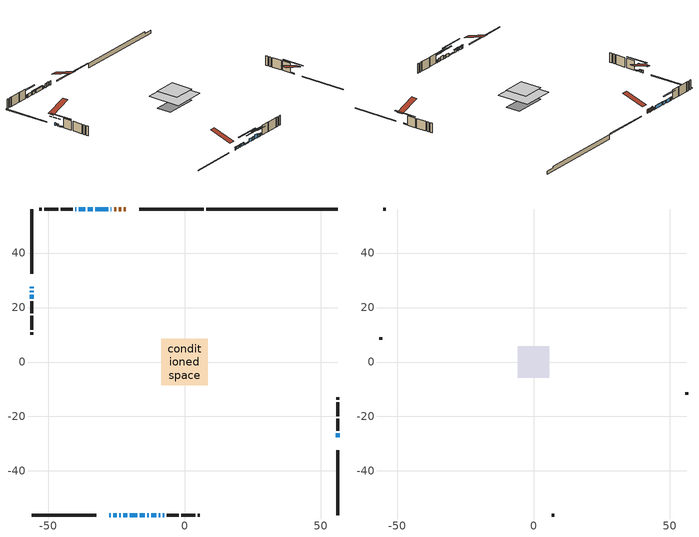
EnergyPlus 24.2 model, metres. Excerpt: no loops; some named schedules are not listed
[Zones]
conditioned space
 floor outside (Floor1 construction): -1.76,-1.76 -1.76,1.76 1.76,1.76 1.76,-1.76 z0.76
 floor adiabatic (AdiabaticFloorConstruction): -8.45,-8.45 -8.45,8.45 8.45,8.45 8.45,-8.45 z3.2
 floor foundation (Slab1 construction): -8.28,-3.76 -8.28,3.76 8.28,3.76 8.28,-3.76 z-1.65
 wall outside (RimJoist1 construction): 7.06,56.15 -16.69,56.15 / -56.15,-56.15 -32.4,-56.15 / -56.15,56.15 -56.15,32.4 / 56.15,-56.15 56.15,-32.4 z0.76:1.06
 wall outside (AdiabaticWallConstruction 1): -21.52,56.15 -22.33,56.15 / -23.26,56.15 -24.1,56.15 / -25.03,56.15 -25.87,56.15 z0.76:2.79
 wall outside (AdiabaticWallConstruction): -26.79,56.15 -27.1,56.15 z0.76:1.98; -56.15,27.57 -56.15,27.03 / -27.57,-56.15 -27.03,-56.15 / -8.03,-56.15 -7.49,-56.15 z0.76:2.06; -56.15,26.1 -56.15,25.57 z0.76:1.7; -28.03,56.15 -32.8,56.15 / -16.36,-56.15 -14.57,-56.15 z0.76:2.28; -33.73,56.15 -35.46,56.15 z0.76:2.23; -26.1,-56.15 -24.92,-56.15 z0.76:2; -23.99,-56.15 -23.46,-56.15 z0.76:2.11; -22.53,-56.15 -21.07,-56.15 z0.76:2.03; 56.15,-27.57 56.15,-26.14 / -20.14,-56.15 -17.29,-56.15 / -56.15,24.64 -56.15,23.22 z0.76:1.27; -36.39,56.15 -38.78,56.15 / -39.7,56.15 -40.11,56.15 z0.76:2.39; -13.64,-56.15 -13.1,-56.15 / -9.49,-56.15 -8.95,-56.15 z0.76:2.29; -12.17,-56.15 -10.41,-56.15 z0.76:2.77
 wall outside (Wall1 construction): -41.04,56.15 -45.41,56.15 / -6.56,-56.15 -2.19,-56.15 / -56.15,22.29 -56.15,17.92 / 56.15,-25.21 56.15,-20.84 z0.76:5.64
 wall outside (Wall2 construction): -46.34,56.15 -51.55,56.15 / -1.26,-56.15 3.94,-56.15 / -56.15,16.99 -56.15,11.78 / 56.15,-19.91 56.15,-14.71 z0.76:5.64
 wall outside (Wall3 construction): -52.48,56.15 -53.28,56.15 / 4.87,-56.15 5.68,-56.15 / -56.15,10.85 -56.15,10.04 / 56.15,-13.78 56.15,-12.97 z0.76:5.64
 wall foundation (FoundationWall1 construction): 7.99,56.15,-1.65 7.99,56.15,0.76 51.33,56.15,0.76 51.33,56.15,-0.2 56.15,56.15,-0.2 56.15,56.15,-1.65
 window (WindowConstruction 15): -26.8,56.15 -27.1,56.15 z0.76:1.98
 window (WindowConstruction 7): -56.15,27.57 -56.15,27.03 z0.76:2.06
 window (WindowConstruction 8): -56.15,26.1 -56.15,25.57 z0.76:1.7
 window (WindowConstruction 9): -28.03,56.15 -32.8,56.15 z0.76:2.28
 window (WindowConstruction 10): -33.73,56.15 -35.46,56.15 z0.76:2.23
 window (WindowConstruction 11): -27.57,-56.15 -27.03,-56.15 z0.76:2.06
 window (WindowConstruction 12): -26.1,-56.15 -24.92,-56.15 z0.76:2
 window (WindowConstruction 13): -23.99,-56.15 -23.46,-56.15 z0.76:2.11
 window (WindowConstruction 14): -22.53,-56.15 -21.07,-56.15 z0.76:2.03
 window (WindowConstruction 16): 56.15,-27.57 56.15,-26.14 z0.76:1.27
 window (WindowConstruction): -36.39,56.15 -38.78,56.15 z0.76:2.38
 window (WindowConstruction 17): -20.14,-56.15 -17.29,-56.15 z0.76:1.27
 window (WindowConstruction 18): -56.15,24.64 -56.15,23.22 z0.76:1.27
 window (WindowConstruction 1): -39.7,56.15 -40.11,56.15 z0.76:2.38
 window (WindowConstruction 2): -16.36,-56.15 -14.57,-56.15 z0.76:2.28
 window (WindowConstruction 3): -13.64,-56.15 -13.1,-56.15 z0.76:2.28
 window (WindowConstruction 4): -12.17,-56.15 -10.42,-56.15 z0.76:2.77
 window (WindowConstruction 5): -9.49,-56.15 -8.95,-56.15 z0.76:2.28
 window (WindowConstruction 6): -8.02,-56.15 -7.49,-56.15 z0.76:2.06
 door (Door): -21.52,56.15 -22.33,56.15 z0.76:2.79
 door (Door 1): -23.26,56.15 -24.1,56.15 z0.76:2.79
 door (Door 2): -25.03,56.15 -25.87,56.15 z0.76:2.79
 ceiling adiabatic (AdiabaticFloorConstruction): 8.45,-8.45 8.45,8.45 -8.45,8.45 -8.45,-8.45 z3.2
attic - vented
 floor to conditioned space (Floor2 construction Reversed): -5.8,-5.8 -5.8,5.8 5.8,5.8 5.8,-5.8 z5.64
 wall outside (Wall4 construction): -54.21,56.15 -55.22,56.15 / 6.61,-56.15 7.62,-56.15 / -56.15,9.12 -56.15,8.11 / 56.15,-12.04 56.15,-11.04 z0.76:5.64
 roof outside (Roof1 construction): -20.59,56.15,5.64 -20.59,44.85,9.4 -17.62,44.85,9.4 -17.62,56.15,5.64; -28.49,-56.15,5.64 -28.49,-44.85,9.4 -31.47,-44.85,9.4 -31.47,-56.15,5.64; -56.15,28.49,5.64 -44.85,28.49,9.4 -44.85,31.47,9.4 -56.15,31.47,5.64; 56.15,-28.49,5.64 44.85,-28.49,9.4 44.85,-31.47,9.4 56.15,-31.47,5.64
shading: -56.15,24.39 -56.15,30.2 -56.56,30.2 -56.56,24.39 z4.69; -56.15,25.37 -56.15,26.3 -56.56,26.3 -56.56,25.37 z1.9; -33,56.15 -27.83,56.15 -27.83,56.56 -33,56.56 z2.49; -35.66,56.15 -33.53,56.15 -33.53,56.56 -35.66,56.56 z2.43; -26.83,-56.15 -27.77,-56.15 -27.77,-56.56 -26.83,-56.56 z2.26; -24.72,-56.15 -26.3,-56.15 -26.3,-56.56 -24.72,-56.56 z2.2; -23.26,-56.15 -24.19,-56.15 -24.19,-56.56 -23.26,-56.56 z2.31; -20.87,-56.15 -22.73,-56.15 -22.73,-56.56 -20.87,-56.56 z2.23; 56.15,-21.06 56.15,-32.65 56.56,-32.65 56.56,-21.06 z6.35; -41.42,56.15 -33.75,56.15 -33.75,56.56 -41.42,56.56 z5.02; -12.21,-56.15 -25.22,-56.15 -25.22,-56.56 -12.21,-56.56 z6.35; -56.15,18.14 -56.15,29.72 -56.56,29.72 -56.56,18.14 z6.35; -42.75,56.15 -37.07,56.15 -37.07,56.56 -42.75,56.56 z5.02; -11.93,-56.15 -19,-56.15 -19,-56.56 -11.93,-56.56 z4.92; -10.46,-56.15 -16.28,-56.15 -16.28,-56.56 -10.46,-56.56 z4.92; -7.78,-56.15 -14.81,-56.15 -14.81,-56.56 -7.78,-56.56 z5.41; -6.31,-56.15 -12.13,-56.15 -12.13,-56.56 -6.31,-56.56 z4.92; -4.85,-56.15 -10.66,-56.15 -10.66,-56.56 -4.85,-56.56 z4.69
[Building]
Building 1: Terrain=Suburbs
[Site:Location]
Montreal Intl AP_QC: Latitude {deg}=45.47; Longitude {deg}=-73.74; Time Zone {hr}=-5; Elevation {m}=36; Keep Site Location Information=Yes
[Site:GroundTemperature:Shallow]
2.07863, -0.316383, -0.508184, 0.628371, 5.19101, 9.73239, 13.6695, 16.1636, 16.3755, 14.347, 10.5102, 6.10817
[Site:WaterMainsTemperature]
Calculation Method=Schedule; Temperature Schedule=mains temperature schedule
[Material] Roughness=Rough; Thermal Absorptance=0.9
Name | Thickness {m} | Conductivity {W/m-K} | Density {kg/m3} | Specific Heat {J/kg-K} | Solar Absorptance | Visible Absorptance
asphalt or fiberglass shingles | 0.00635 | 0.162714 | 1121.4 | 1465.45 | 0.4 | 0.4
ceiling loosefill ins | 0.169333 | 0.0480833 | 16.02 | 1046.75 | 0.7 | 0.7
ceiling stud and cavity | 0.1397 | 0.508562 | 65.682 | 1177.47 | 0.7 | 0.7
concrete 4.0 in. | 0.1016 | 1.803125 | 2242.8 | 837.4 | 0.7 | 0.7
concrete 8.0 in. | 0.2032 | 1.803125 | 2242.8 | 837.4 | 0.7 | 0.7
door material | 0.04445 | 0.053851 | 512.64 | 1214.23 | 0.7 | 0.7
door material 1 | 0.04445 | 0.188738 | 512.64 | 1214.23 | 0.7 | 0.7
exterior vertical ins | 0.0460229 | 0.029427 | 32.04 | 1214.23 | 0.7 | 0.7
floor covering | 0.0127 | 0.0433444 | 54.468 | 1339.84 | 0.6 | 0.6
floor rigid ins; rim joist rigid ins; wall rigid ins | 0.051816 | 0.029427 | 32.04 | 1214.23 | 0.7 | 0.7
floor rigid ins 1; wall rigid ins 1 | 0.512978 | 0.029427 | 32.04 | 1214.23 | 0.7 | 0.7
floor stud and cavity | 0.1397 | 0.0834959 | 92.3553 | 1139.71 | 0.7 | 0.7
floor stud and cavity 1 | 0.1397 | 1.75129 | 37.0049 | 1207.88 | 0.7 | 0.7
furniture material conditioned space 1 | 0.1524 | 0.115458 | 640.8 | 1214.23 | 0.6 | 0.6
gypsum board | 0.0127 | 0.160291 | 801 | 837.4 | 0.6 | 0.6
gypsum board 1 | 0.0127 | 0.160291 | 801 | 837.4 | 0.7 | 0.7
osb sheathing 0.5 in. | 0.0127 | 0.115458 | 512.64 | 1214.23 | 0.7 | 0.7
osb sheathing 0.75 in. | 0.01905 | 0.115458 | 512.64 | 1214.23 | 0.7 | 0.7
osb sheathing 2.0 in. | 0.0508 | 0.115458 | 512.64 | 1214.23 | 0.7 | 0.7
rim joist stud and cavity | 0.0508 | 0.0346098 | 125.044 | 1163.47 | 0.6 | 0.6
wall stud and cavity | 0.1397 | 0.148854 | 139.0536 | 1170.24 | 0.7 | 0.7
wall stud and cavity 1 | 0.1397 | 0.148021 | 139.0536 | 1170.24 | 0.7 | 0.7
wall stud and cavity 2 | 0.1397 | 0.273587 | 139.0536 | 1170.24 | 0.7 | 0.7
wall stud and cavity 3 | 0.0889 | 6.1454 | 50.32683 | 1063.81 | 0.6 | 0.6
wall stud and cavity 4 | 0.0889 | 0.380278 | 52.3479 | 1209.89 | 0.7 | 0.7
wall stud and cavity 5 | 0.0889 | 0.391764 | 83.0341 | 1211.67 | 0.7 | 0.7
wood siding | 0.0254 | 0.102417 | 544.68 | 1172.36 | 0.4 | 0.4
wood siding 1 | 0.00254 | 0.102417 | 544.68 | 1172.36 | 0.4 | 0.4
wood siding 2; wood siding 3; wood siding 4 | 0.0254 | 0.102417 | 544.68 | 1172.36 | 0.7 | 0.7
[WindowMaterial:SimpleGlazingSystem]
Name | U-Factor {W/m2-K} | Solar Heat Gain Coefficient
WindowMaterial | 3.03376 | 0.66
WindowMaterial 1 | 2.95483 | 0.44
WindowMaterial 10 | 3.05874 | 0.6
WindowMaterial 11 | 5.1278 | 0.63
WindowMaterial 12 | 3.05249 | 0.62
WindowMaterial 13 | 2.23543 | 0.43
WindowMaterial 14 | 5.15449 | 0.63
WindowMaterial 2 | 3.04227 | 0.64
WindowMaterial 3 | 3.09394 | 0.52
WindowMaterial 4 | 4.38966 | 0.68
WindowMaterial 5 | 3.09565 | 0.52
WindowMaterial 6 | 3.09678 | 0.51
WindowMaterial 7 | 3.09848 | 0.49
WindowMaterial 8 | 3.03546 | 0.65
WindowMaterial 9 | 3.04284 | 0.64
[Construction]
AdiabaticFloorConstruction: floor stud and cavity 1, floor rigid ins 1, osb sheathing 0.75 in., floor covering
AdiabaticWallConstruction: wood siding 3, wall rigid ins 1, wall stud and cavity 4, gypsum board
AdiabaticWallConstruction 1: wood siding 4, wall rigid ins 1, wall stud and cavity 4, gypsum board
Door: door material
Door 1; Door 2: door material 1
Floor1 construction: floor stud and cavity, floor rigid ins, osb sheathing 0.75 in., floor covering
Floor2 construction Reversed: gypsum board, ceiling stud and cavity, ceiling loosefill ins
FoundationWall1 construction: concrete 8.0 in., gypsum board 1
furniture construction conditioned space 1: furniture material conditioned space 1
PartitionWallConstruction: gypsum board, wall stud and cavity 5, gypsum board
RimJoist1 construction: wood siding 2, rim joist rigid ins, osb sheathing 2.0 in., rim joist stud and cavity
Roof1 construction: asphalt or fiberglass shingles
Slab1 construction: concrete 4.0 in.
Wall1 construction: wood siding, wall rigid ins, osb sheathing 0.5 in., wall stud and cavity, gypsum board
Wall2 construction: wood siding, wall rigid ins, osb sheathing 0.5 in., wall stud and cavity 1, gypsum board
Wall3 construction: wood siding, wall rigid ins, osb sheathing 0.5 in., wall stud and cavity 2, gypsum board
Wall4 construction: wood siding 1, wall stud and cavity 3
WindowConstruction: WindowMaterial
WindowConstruction 1: WindowMaterial 1
WindowConstruction 10: WindowMaterial 9
WindowConstruction 11; WindowConstruction 6; WindowConstruction 7: WindowMaterial 6
WindowConstruction 12: WindowMaterial 10
WindowConstruction 13: WindowMaterial 11
WindowConstruction 14: WindowMaterial 12
WindowConstruction 15: WindowMaterial 13
WindowConstruction 16; WindowConstruction 17; WindowConstruction 18: WindowMaterial 14
WindowConstruction 2: WindowMaterial 2
WindowConstruction 3: WindowMaterial 3
WindowConstruction 4: WindowMaterial 4
WindowConstruction 5: WindowMaterial 5
WindowConstruction 8: WindowMaterial 7
WindowConstruction 9: WindowMaterial 8
[Zone] Multiplier=1; Part of Total Floor Area=Yes
Name | Volume {m3}
attic - vented | 82.1473
conditioned space | 1013.8
[Space]
Name | Zone | Volume {m3}
attic - vented 1 | attic - vented | 82.1473
conditioned space 1 | conditioned space | 1013.8
[ZoneInfiltration:EffectiveLeakageArea]
infil attic - vented 1: Zone or Space=attic - vented 1; Schedule=Always On Discrete; Effective Air Leakage Area {cm2}=5377.2; Stack Coefficient=0.000600889; Wind Coefficient=1.65622e-05
[ZoneMixing]
whole house fan mix: Zone or Space=attic - vented; Schedule=Always On Continuous; Design Flow Rate Calculation Method=Flow/Zone; Design Flow Rate {m3/s}=0; Source Zone or Space=conditioned space
[SurfaceProperty:ExposedFoundationPerimeter]
Slab1: Exposed Perimeter Calculation Method=TotalExposedPerimeter; Total Exposed Perimeter {m}=48.159
[InternalMass] Zone or ZoneList=conditioned space; Space or SpaceList=conditioned space 1
Name | Construction | Surface Area {m2}
furniture mass conditioned space 1 | furniture construction conditioned space 1 | 168.976
partition wall mass | PartitionWallConstruction | 422.44
[Lights]
interior lighting: Zone or ZoneList or Space or SpaceList=conditioned space 1; Schedule=interior lighting schedule; Design Level Calculation Method=LightingLevel; Lighting Level {W}=343.2; Return Air Fraction=0; Fraction Radiant=0.6; Fraction Visible=0.2; Fraction Replaceable=1
[People]
occupants: Zone or ZoneList or Space or SpaceList=conditioned space 1; Number of People Schedule=occupants schedule; Number of People Calculation Method=People; Number of People=3; Fraction Radiant=0.314171; Sensible Heat Fraction=0.56303; Activity Level Schedule=occupants activity schedule; Carbon Dioxide Generation Rate {m3/s-W}=0; Enable ASHRAE 55 Comfort Warnings=No; Mean Radiant Temperature Calculation Type=EnclosureAveraged
[ElectricEquipment] Zone or ZoneList or Space or SpaceList=conditioned space 1; Design Level Calculation Method=EquipmentLevel
Name | Schedule | Design Level {W} | Fraction Latent | Fraction Radiant | Fraction Lost
clothes dryer | clothes dryer schedule | 140.772 | 0.015 | 0.081 | 0.85
clothes washer | clothes washer schedule | 32.1985 | 0.03 | 0.162 | 0.7
cooking range | cooking range schedule | 215.147 | 0.08 | 0.432 | 0.2
dishwasher | dishwasher schedule | 66.8632 | 0.3 | 0.18 | 0.4
fridge | fridge schedule | 72.9452 | 0 | 0.6 | 0
mech vent bath fan 0 | mech vent bath fan 0 schedule | 50.2 | 0 | 0 | 1
mech vent bath fan 1 | mech vent bath fan 1 schedule | 50.2 | 0 | 0 | 1
mech vent bath fan 2 | mech vent bath fan 2 schedule | 50.2 | 0 | 0 | 1
mech vent bath fan 3 | mech vent bath fan 3 schedule | 50.2 | 0 | 0 | 1
mech vent house fan | mech vent house fan schedule | 19.9167 | 0 | 0 | 0.5
mech vent house fan cfis | mech vent house fan cfis schedule | 0 | 0 | 0 | 0
mech vent range fan 0 | mech vent range fan 0 schedule | 57 | 0 | 0 | 1
misc plug loads | misc plug loads schedule | 494.7 | 0.045 | 0.513 | 0.1
whole house fan | Always On Discrete | 0 | 0 | 0 | 1
[OtherEquipment] Zone or ZoneList or Space or SpaceList=conditioned space 1; Design Level Calculation Method=EquipmentLevel
Name | Fuel Type | Schedule | Design Level {W} | Fraction Latent | Fraction Radiant | Fraction Lost
clothes dryer 1 | Electricity | clothes dryer schedule | 0 | 0.015 | 0.081 | 0.85
cooking range 1 | Electricity | cooking range schedule | 0 | 0.08 | 0.432 | 0.2
general water use latent | None | general water use schedule | 62.594 | 1 | 0 | 0
general water use sensible | None | general water use schedule | -61.6891 | 0 | 0.6 | 0
mech vent house fan latent load | None | Always On Discrete | 0 | 1 | 0 | 0
mech vent house fan sensible load | None | Always On Discrete | 0 | 0 | 0 | 0
water heater energy adjustment1 | Electricity | Always On Discrete | 0.01 | 0 | 0 | 1
[ZoneInfiltration:DesignFlowRate] Zone or ZoneList or Space or SpaceList=conditioned space 1; Schedule=Always On Discrete; Design Flow Rate Calculation Method=Flow/Zone; Design Flow Rate {m3/s}=0
infil flow; natural vent flow; whole house fan flow
[Foundation:Kiva]
Foundation Kiva 1: Initial Indoor Air Temperature {C}=18; Wall Height Above Grade {m}=0.759988; Wall Depth Below Slab {m}=0.2032; Custom Block Material Name 1=exterior vertical ins; Custom Block Depth 1 {m}=2.40999; Custom Block X Position 1 {m}=0.2159; Custom Block Z Position 1 {m}=0
[Foundation:Kiva:Settings]
Soil Conductivity {W/m-K}=0.849921; Soil Density {kg/m3}=1842.3; Soil Specific Heat {J/kg-K}=418.7; Ground Solar Absorptivity=0.9; Ground Thermal Absorptivity=0.9; Ground Surface Roughness {m}=0.03; Far-Field Width {m}=40; Deep-Ground Boundary Condition=ZeroFlux; Deep-Ground Depth {m}=40; Minimum Cell Dimension {m}=0.2; Maximum Cell Growth Coefficient=3; Simulation Timestep=Timestep
[Exterior:Lights]
exterior lighting: Schedule=exterior lighting schedule; Design Level {W}=75.6
[Schedule:Constant]
Name | Hourly Value
Always On Continuous; mech vent house fan schedule; mech vent house fan cfis schedule; Always On Discrete | 1
occupants activity schedule | 117.228
fridge schedule | 0
[Schedule:Week:Daily]
interior lighting schedule Week Rule - Jan1-Jan27: interior lighting schedule day, interior lighting schedule day, interior lighting schedule day, interior lighting schedule day, interior lighting schedule day, interior lighting schedule day, interior lighting schedule day, interior lighting schedule default day, interior lighting schedule default day, interior lighting schedule default day, interior lighting schedule default day, interior lighting schedule default day
interior lighting schedule Week Rule - Jan28-Feb3: interior lighting schedule day, interior lighting schedule day, interior lighting schedule day, interior lighting schedule day, interior lighting schedule day 1, interior lighting schedule day 1, interior lighting schedule day 1, interior lighting schedule default day, interior lighting schedule default day, interior lighting schedule default day, interior lighting schedule default day, interior lighting schedule default day
interior lighting schedule Week Rule - Feb4-Feb24: interior lighting schedule day 1, interior lighting schedule day 1, interior lighting schedule day 1, interior lighting schedule day 1, interior lighting schedule day 1, interior lighting schedule day 1, interior lighting schedule day 1, interior lighting schedule default day, interior lighting schedule default day, interior lighting schedule default day, interior lighting schedule default day, interior lighting schedule default day
interior lighting schedule Week Rule - Feb25-Mar3: interior lighting schedule day 1, interior lighting schedule day 1, interior lighting schedule day 1, interior lighting schedule day 1, interior lighting schedule day 2, interior lighting schedule day 2, interior lighting schedule day 2, interior lighting schedule default day, interior lighting schedule default day, interior lighting schedule default day, interior lighting schedule default day, interior lighting schedule default day
interior lighting schedule Week Rule - Mar4-Mar31: interior lighting schedule day 2, interior lighting schedule day 2, interior lighting schedule day 2, interior lighting schedule day 2, interior lighting schedule day 2, interior lighting schedule day 2, interior lighting schedule day 2, interior lighting schedule default day, interior lighting schedule default day, interior lighting schedule default day, interior lighting schedule default day, interior lighting schedule default day
interior lighting schedule Week Rule - Apr1-Apr28: interior lighting schedule day 3, interior lighting schedule day 3, interior lighting schedule day 3, interior lighting schedule day 3, interior lighting schedule day 3, interior lighting schedule day 3, interior lighting schedule day 3, interior lighting schedule default day, interior lighting schedule default day, interior lighting schedule default day, interior lighting schedule default day, interior lighting schedule default day
interior lighting schedule Week Rule - Apr29-May5: interior lighting schedule day 3, interior lighting schedule day 3, interior lighting schedule day 4, interior lighting schedule day 4, interior lighting schedule day 4, interior lighting schedule day 4, interior lighting schedule day 4, interior lighting schedule default day, interior lighting schedule default day, interior lighting schedule default day, interior lighting schedule default day, interior lighting schedule default day
interior lighting schedule Week Rule - May6-May26: interior lighting schedule day 4, interior lighting schedule day 4, interior lighting schedule day 4, interior lighting schedule day 4, interior lighting schedule day 4, interior lighting schedule day 4, interior lighting schedule day 4, interior lighting schedule default day, interior lighting schedule default day, interior lighting schedule default day, interior lighting schedule default day, interior lighting schedule default day
interior lighting schedule Week Rule - May27-Jun2: interior lighting schedule day 4, interior lighting schedule day 4, interior lighting schedule day 4, interior lighting schedule day 4, interior lighting schedule day 4, interior lighting schedule day 5, interior lighting schedule day 5, interior lighting schedule default day, interior lighting schedule default day, interior lighting schedule default day, interior lighting schedule default day, interior lighting schedule default day
interior lighting schedule Week Rule - Jun3-Jun30: interior lighting schedule day 5, interior lighting schedule day 5, interior lighting schedule day 5, interior lighting schedule day 5, interior lighting schedule day 5, interior lighting schedule day 5, interior lighting schedule day 5, interior lighting schedule default day, interior lighting schedule default day, interior lighting schedule default day, interior lighting schedule default day, interior lighting schedule default day
interior lighting schedule Week Rule - Jul1-Jul28: interior lighting schedule day 6, interior lighting schedule day 6, interior lighting schedule day 6, interior lighting schedule day 6, interior lighting schedule day 6, interior lighting schedule day 6, interior lighting schedule day 6, interior lighting schedule default day, interior lighting schedule default day, interior lighting schedule default day, interior lighting schedule default day, interior lighting schedule default day
interior lighting schedule Week Rule - Jul29-Aug4: interior lighting schedule day 6, interior lighting schedule day 6, interior lighting schedule day 6, interior lighting schedule day 7, interior lighting schedule day 7, interior lighting schedule day 7, interior lighting schedule day 7, interior lighting schedule default day, interior lighting schedule default day, interior lighting schedule default day, interior lighting schedule default day, interior lighting schedule default day
interior lighting schedule Week Rule - Aug5-Aug25: interior lighting schedule day 7, interior lighting schedule day 7, interior lighting schedule day 7, interior lighting schedule day 7, interior lighting schedule day 7, interior lighting schedule day 7, interior lighting schedule day 7, interior lighting schedule default day, interior lighting schedule default day, interior lighting schedule default day, interior lighting schedule default day, interior lighting schedule default day
interior lighting schedule Week Rule - Aug26-Sep1: interior lighting schedule day 7, interior lighting schedule day 7, interior lighting schedule day 7, interior lighting schedule day 7, interior lighting schedule day 7, interior lighting schedule day 7, interior lighting schedule day 8, interior lighting schedule default day, interior lighting schedule default day, interior lighting schedule default day, interior lighting schedule default day, interior lighting schedule default day
interior lighting schedule Week Rule - Sep2-Sep29: interior lighting schedule day 8, interior lighting schedule day 8, interior lighting schedule day 8, interior lighting schedule day 8, interior lighting schedule day 8, interior lighting schedule day 8, interior lighting schedule day 8, interior lighting schedule default day, interior lighting schedule default day, interior lighting schedule default day, interior lighting schedule default day, interior lighting schedule default day
interior lighting schedule Week Rule - Sep30-Oct6: interior lighting schedule day 8, interior lighting schedule day 9, interior lighting schedule day 9, interior lighting schedule day 9, interior lighting schedule day 9, interior lighting schedule day 9, interior lighting schedule day 9, interior lighting schedule default day, interior lighting schedule default day, interior lighting schedule default day, interior lighting schedule default day, interior lighting schedule default day
interior lighting schedule Week Rule - Oct7-Oct27: interior lighting schedule day 9, interior lighting schedule day 9, interior lighting schedule day 9, interior lighting schedule day 9, interior lighting schedule day 9, interior lighting schedule day 9, interior lighting schedule day 9, interior lighting schedule default day, interior lighting schedule default day, interior lighting schedule default day, interior lighting schedule default day, interior lighting schedule default day
interior lighting schedule Week Rule - Oct28-Nov3: interior lighting schedule day 9, interior lighting schedule day 9, interior lighting schedule day 9, interior lighting schedule day 9, interior lighting schedule day 10, interior lighting schedule day 10, interior lighting schedule day 10, interior lighting schedule default day, interior lighting schedule default day, interior lighting schedule default day, interior lighting schedule default day, interior lighting schedule default day
interior lighting schedule Week Rule - Nov4-Nov24: interior lighting schedule day 10, interior lighting schedule day 10, interior lighting schedule day 10, interior lighting schedule day 10, interior lighting schedule day 10, interior lighting schedule day 10, interior lighting schedule day 10, interior lighting schedule default day, interior lighting schedule default day, interior lighting schedule default day, interior lighting schedule default day, interior lighting schedule default day
interior lighting schedule Week Rule - Nov25-Dec1: interior lighting schedule day 10, interior lighting schedule day 10, interior lighting schedule day 10, interior lighting schedule day 10, interior lighting schedule day 10, interior lighting schedule day 10, interior lighting schedule day 11, interior lighting schedule default day, interior lighting schedule default day, interior lighting schedule default day, interior lighting schedule default day, interior lighting schedule default day
interior lighting schedule Week Rule - Dec2-Dec31: interior lighting schedule day 11, interior lighting schedule day 11, interior lighting schedule day 11, interior lighting schedule day 11, interior lighting schedule day 11, interior lighting schedule day 11, interior lighting schedule day 11, interior lighting schedule default day, interior lighting schedule default day, interior lighting schedule default day, interior lighting schedule default day, interior lighting schedule default day
occupants schedule Week Rule - Jan1-Dec31: occupants schedule day, occupants schedule day, occupants schedule day, occupants schedule day, occupants schedule day, occupants schedule day, occupants schedule day, occupants schedule default day, occupants schedule default day, occupants schedule default day, occupants schedule default day, occupants schedule default day
clothes dryer schedule Week Rule - Jan1-Dec31: clothes dryer schedule day, clothes dryer schedule day, clothes dryer schedule day, clothes dryer schedule day, clothes dryer schedule day, clothes dryer schedule day, clothes dryer schedule day, clothes dryer schedule default day, clothes dryer schedule default day, clothes dryer schedule default day, clothes dryer schedule default day, clothes dryer schedule default day
clothes washer schedule Week Rule - Jan1-Dec31: clothes washer schedule day, clothes washer schedule day, clothes washer schedule day, clothes washer schedule day, clothes washer schedule day, clothes washer schedule day, clothes washer schedule day, clothes washer schedule default day, clothes washer schedule default day, clothes washer schedule default day, clothes washer schedule default day, clothes washer schedule default day
cooking range schedule Week Rule - Jan1-Dec31: cooking range schedule day, cooking range schedule day, cooking range schedule day, cooking range schedule day, cooking range schedule day, cooking range schedule day, cooking range schedule day, cooking range schedule default day, cooking range schedule default day, cooking range schedule default day, cooking range schedule default day, cooking range schedule default day
dishwasher schedule Week Rule - Jan1-Dec31: dishwasher schedule day, dishwasher schedule day, dishwasher schedule day, dishwasher schedule day, dishwasher schedule day, dishwasher schedule day, dishwasher schedule day, dishwasher schedule default day, dishwasher schedule default day, dishwasher schedule default day, dishwasher schedule default day, dishwasher schedule default day
mech vent bath fan 0 schedule Week Rule - Jan1-Dec31: mech vent bath fan 0 schedule day, mech vent bath fan 0 schedule day, mech vent bath fan 0 schedule day, mech vent bath fan 0 schedule day, mech vent bath fan 0 schedule day, mech vent bath fan 0 schedule day, mech vent bath fan 0 schedule day, mech vent bath fan 0 schedule default day, mech vent bath fan 0 schedule default day, mech vent bath fan 0 schedule default day, mech vent bath fan 0 schedule default day, mech vent bath fan 0 schedule default day
mech vent bath fan 1 schedule Week Rule - Jan1-Dec31: mech vent bath fan 1 schedule day, mech vent bath fan 1 schedule day, mech vent bath fan 1 schedule day, mech vent bath fan 1 schedule day, mech vent bath fan 1 schedule day, mech vent bath fan 1 schedule day, mech vent bath fan 1 schedule day, mech vent bath fan 1 schedule default day, mech vent bath fan 1 schedule default day, mech vent bath fan 1 schedule default day, mech vent bath fan 1 schedule default day, mech vent bath fan 1 schedule default day
mech vent bath fan 2 schedule Week Rule - Jan1-Dec31: mech vent bath fan 2 schedule day, mech vent bath fan 2 schedule day, mech vent bath fan 2 schedule day, mech vent bath fan 2 schedule day, mech vent bath fan 2 schedule day, mech vent bath fan 2 schedule day, mech vent bath fan 2 schedule day, mech vent bath fan 2 schedule default day, mech vent bath fan 2 schedule default day, mech vent bath fan 2 schedule default day, mech vent bath fan 2 schedule default day, mech vent bath fan 2 schedule default day
mech vent bath fan 3 schedule Week Rule - Jan1-Dec31: mech vent bath fan 3 schedule day, mech vent bath fan 3 schedule day, mech vent bath fan 3 schedule day, mech vent bath fan 3 schedule day, mech vent bath fan 3 schedule day, mech vent bath fan 3 schedule day, mech vent bath fan 3 schedule day, mech vent bath fan 3 schedule default day, mech vent bath fan 3 schedule default day, mech vent bath fan 3 schedule default day, mech vent bath fan 3 schedule default day, mech vent bath fan 3 schedule default day
mech vent range fan 0 schedule Week Rule - Jan1-Dec31: mech vent range fan 0 schedule day, mech vent range fan 0 schedule day, mech vent range fan 0 schedule day, mech vent range fan 0 schedule day, mech vent range fan 0 schedule day, mech vent range fan 0 schedule day, mech vent range fan 0 schedule day, mech vent range fan 0 schedule default day, mech vent range fan 0 schedule default day, mech vent range fan 0 schedule default day, mech vent range fan 0 schedule default day, mech vent range fan 0 schedule default day
misc plug loads schedule Week Rule - Jan1-Dec31: misc plug loads schedule day, misc plug loads schedule day, misc plug loads schedule day, misc plug loads schedule day, misc plug loads schedule day, misc plug loads schedule day, misc plug loads schedule day, misc plug loads schedule default day, misc plug loads schedule default day, misc plug loads schedule default day, misc plug loads schedule default day, misc plug loads schedule default day
general water use schedule Week Rule - Jan1-Dec31: general water use schedule day, general water use schedule day, general water use schedule day, general water use schedule day, general water use schedule day, general water use schedule day, general water use schedule day, general water use schedule default day, general water use schedule default day, general water use schedule default day, general water use schedule default day, general water use schedule default day
exterior lighting schedule Week Rule - Jan1-Jan27: exterior lighting schedule day, exterior lighting schedule day, exterior lighting schedule day, exterior lighting schedule day, exterior lighting schedule day, exterior lighting schedule day, exterior lighting schedule day, exterior lighting schedule default day, exterior lighting schedule default day, exterior lighting schedule default day, exterior lighting schedule default day, exterior lighting schedule default day
exterior lighting schedule Week Rule - Jan28-Feb3: exterior lighting schedule day, exterior lighting schedule day, exterior lighting schedule day, exterior lighting schedule day, exterior lighting schedule day 1, exterior lighting schedule day 1, exterior lighting schedule day 1, exterior lighting schedule default day, exterior lighting schedule default day, exterior lighting schedule default day, exterior lighting schedule default day, exterior lighting schedule default day
exterior lighting schedule Week Rule - Feb4-Feb24: exterior lighting schedule day 1, exterior lighting schedule day 1, exterior lighting schedule day 1, exterior lighting schedule day 1, exterior lighting schedule day 1, exterior lighting schedule day 1, exterior lighting schedule day 1, exterior lighting schedule default day, exterior lighting schedule default day, exterior lighting schedule default day, exterior lighting schedule default day, exterior lighting schedule default day
exterior lighting schedule Week Rule - Feb25-Mar3: exterior lighting schedule day 1, exterior lighting schedule day 1, exterior lighting schedule day 1, exterior lighting schedule day 1, exterior lighting schedule day 2, exterior lighting schedule day 2, exterior lighting schedule day 2, exterior lighting schedule default day, exterior lighting schedule default day, exterior lighting schedule default day, exterior lighting schedule default day, exterior lighting schedule default day
exterior lighting schedule Week Rule - Mar4-Mar31: exterior lighting schedule day 2, exterior lighting schedule day 2, exterior lighting schedule day 2, exterior lighting schedule day 2, exterior lighting schedule day 2, exterior lighting schedule day 2, exterior lighting schedule day 2, exterior lighting schedule default day, exterior lighting schedule default day, exterior lighting schedule default day, exterior lighting schedule default day, exterior lighting schedule default day
[Schedule:Year]
interior lighting schedule: interior lighting schedule Week Rule - Jan1-Jan27, 1, 1, 1, 27, interior lighting schedule Week Rule - Jan28-Feb3, 1, 28, 2, 3, interior lighting schedule Week Rule - Feb4-Feb24, 2, 4, 2, 24, interior lighting schedule Week Rule - Feb25-Mar3, 2, 25, 3, 3, interior lighting schedule Week Rule - Mar4-Mar31, 3, 4, 3, 31, interior lighting schedule Week Rule - Apr1-Apr28, 4, 1, 4, 28, interior lighting schedule Week Rule - Apr29-May5, 4, 29, 5, 5, interior lighting schedule Week Rule - May6-May26, 5, 6, 5, 26, interior lighting schedule Week Rule - May27-Jun2, 5, 27, 6, 2, interior lighting schedule Week Rule - Jun3-Jun30, 6, 3, 6, 30, interior lighting schedule Week Rule - Jul1-Jul28, 7, 1, 7, 28, interior lighting schedule Week Rule - Jul29-Aug4, 7, 29, 8, 4, interior lighting schedule Week Rule - Aug5-Aug25, 8, 5, 8, 25, interior lighting schedule Week Rule - Aug26-Sep1, 8, 26, 9, 1, interior lighting schedule Week Rule - Sep2-Sep29, 9, 2, 9, 29, interior lighting schedule Week Rule - Sep30-Oct6, 9, 30, 10, 6, interior lighting schedule Week Rule - Oct7-Oct27, 10, 7, 10, 27, interior lighting schedule Week Rule - Oct28-Nov3, 10, 28, 11, 3, interior lighting schedule Week Rule - Nov4-Nov24, 11, 4, 11, 24, interior lighting schedule Week Rule - Nov25-Dec1, 11, 25, 12, 1, interior lighting schedule Week Rule - Dec2-Dec31, 12, 2, 12, 31
occupants schedule: occupants schedule Week Rule - Jan1-Dec31, 1, 1, 12, 31
clothes dryer schedule: clothes dryer schedule Week Rule - Jan1-Dec31, 1, 1, 12, 31
clothes washer schedule: clothes washer schedule Week Rule - Jan1-Dec31, 1, 1, 12, 31
cooking range schedule: cooking range schedule Week Rule - Jan1-Dec31, 1, 1, 12, 31
dishwasher schedule: dishwasher schedule Week Rule - Jan1-Dec31, 1, 1, 12, 31
mech vent bath fan 0 schedule: mech vent bath fan 0 schedule Week Rule - Jan1-Dec31, 1, 1, 12, 31
mech vent bath fan 1 schedule: mech vent bath fan 1 schedule Week Rule - Jan1-Dec31, 1, 1, 12, 31
mech vent bath fan 2 schedule: mech vent bath fan 2 schedule Week Rule - Jan1-Dec31, 1, 1, 12, 31
mech vent bath fan 3 schedule: mech vent bath fan 3 schedule Week Rule - Jan1-Dec31, 1, 1, 12, 31
mech vent range fan 0 schedule: mech vent range fan 0 schedule Week Rule - Jan1-Dec31, 1, 1, 12, 31
misc plug loads schedule: misc plug loads schedule Week Rule - Jan1-Dec31, 1, 1, 12, 31
general water use schedule: general water use schedule Week Rule - Jan1-Dec31, 1, 1, 12, 31
exterior lighting schedule: exterior lighting schedule Week Rule - Jan1-Jan27, 1, 1, 1, 27, exterior lighting schedule Week Rule - Jan28-Feb3, 1, 28, 2, 3, exterior lighting schedule Week Rule - Feb4-Feb24, 2, 4, 2, 24, exterior lighting schedule Week Rule - Feb25-Mar3, 2, 25, 3, 3, exterior lighting schedule Week Rule - Mar4-Mar31, 3, 4, 3, 31, exterior lighting schedule Week Rule - Apr1-Apr28, 4, 1, 4, 28, exterior lighting schedule Week Rule - Apr29-May5, 4, 29, 5, 5, exterior lighting schedule Week Rule - May6-May26, 5, 6, 5, 26, exterior lighting schedule Week Rule - May27-Jun2, 5, 27, 6, 2, exterior lighting schedule Week Rule - Jun3-Jun30, 6, 3, 6, 30, exterior lighting schedule Week Rule - Jul1-Jul28, 7, 1, 7, 28, exterior lighting schedule Week Rule - Jul29-Aug4, 7, 29, 8, 4, exterior lighting schedule Week Rule - Aug5-Aug25, 8, 5, 8, 25, exterior lighting schedule Week Rule - Aug26-Sep1, 8, 26, 9, 1, exterior lighting schedule Week Rule - Sep2-Sep29, 9, 2, 9, 29, exterior lighting schedule Week Rule - Sep30-Oct6, 9, 30, 10, 6, exterior lighting schedule Week Rule - Oct7-Oct27, 10, 7, 10, 27, exterior lighting schedule Week Rule - Oct28-Nov3, 10, 28, 11, 3, exterior lighting schedule Week Rule - Nov4-Nov24, 11, 4, 11, 24, exterior lighting schedule Week Rule - Nov25-Dec1, 11, 25, 12, 1, exterior lighting schedule Week Rule - Dec2-Dec31, 12, 2, 12, 31
[Schedule:Compact]
mains temperature schedule: Through: 01/01, For: AllDays, Until: 24:00, 6.56833, Through: 01/02, For: AllDays, Until: 24:00, 6.48722, Through: 01/03, For: AllDays, Until: 24:00, 6.40722, Through: 01/04, For: AllDays, Until: 24:00, 6.32889, Through: 01/05, For: AllDays, Until: 24:00, 6.25167, Through: 01/06, For: AllDays, Until: 24:00, 6.17611, Through: 01/07, For: AllDays, Until: 24:00, 6.10222, Through: 01/08, For: AllDays, Until: 24:00, 6.02944, Through: 01/09, For: AllDays, Until: 24:00, 5.95833, Through: 01/10, For: AllDays, Until: 24:00, 5.88889, Through: 01/11, For: AllDays, Until: 24:00, 5.82056, Through: 01/12, For: AllDays, Until: 24:00, 5.75444, Through: 01/13, For: AllDays, Until: 24:00, 5.68944, Through: 01/14, For: AllDays, Until: 24:00, 5.62611, Through: 01/15, For: AllDays, Until: 24:00, 5.56444, Through: 01/16, For: AllDays, Until: 24:00, 5.50444, Through: 01/17, For: AllDays, Until: 24:00, 5.44611, Through: 01/18, For: AllDays, Until: 24:00, 5.38944, Through: 01/19, For: AllDays, Until: 24:00, 5.33389, Through: 01/20, For: AllDays, Until: 24:00, 5.28111, Through: 01/21, For: AllDays, Until: 24:00, 5.22944, Through: 01/22, For: AllDays, Until: 24:00, 5.17944, Through: 01/23, For: AllDays, Until: 24:00, 5.13111, Through: 01/24, For: AllDays, Until: 24:00, 5.085, Through: 01/25, For: AllDays, Until: 24:00, 5.04056, Through: 01/26, For: AllDays, Until: 24:00, 4.99778, Through: 01/27, For: AllDays, Until: 24:00, 4.95667, Through: 01/28, For: AllDays, Until: 24:00, 4.91778, Through: 01/29, For: AllDays, Until: 24:00, 4.88056, Through: 01/30, For: AllDays, Until: 24:00, 4.845, Through: 01/31, For: AllDays, Until: 24:00, 4.81167, Through: 02/01, For: AllDays, Until: 24:00, 4.77944, Through: 02/02, For: AllDays, Until: 24:00, 4.75, Through: 02/03, For: AllDays, Until: 24:00, 4.72167, Through: 02/04, For: AllDays, Until: 24:00, 4.69611, Through: 02/05, For: AllDays, Until: 24:00, 4.67167, Through: 02/06, For: AllDays, Until: 24:00, 4.64944, Through: 02/07, For: AllDays, Until: 24:00, 4.62889, Through: 02/08, For: AllDays, Until: 24:00, 4.61056, Through: 02/09, For: AllDays, Until: 24:00, 4.59389, Through: 02/10, For: AllDays, Until: 24:00, 4.57944, Through: 02/11, For: AllDays, Until: 24:00, 4.56667, Through: 02/12, For: AllDays, Until: 24:00, 4.55611, Through: 02/13, For: AllDays, Until: 24:00, 4.54722, Through: 02/14, For: AllDays, Until: 24:00, 4.54056, Through: 02/15, For: AllDays, Until: 24:00, 4.53556, Through: 02/16, For: AllDays, Until: 24:00, 4.53278, Through: 02/17, For: AllDays, Until: 24:00, 4.53167, Through: 02/18, For: AllDays, Until: 24:00, 4.53278, Through: 02/19, For: AllDays, Until: 24:00, 4.53556, Through: 02/20, For: AllDays, Until: 24:00, 4.54056, Through: 02/21, For: AllDays, Until: 24:00, 4.54722, Through: 02/22, For: AllDays, Until: 24:00, 4.55611, Through: 02/23, For: AllDays, Until: 24:00, 4.56667, Through: 02/24, For: AllDays, Until: 24:00, 4.57944, Through: 02/25, For: AllDays, Until: 24:00, 4.59389, Through: 02/26, For: AllDays, Until: 24:00, 4.61056, Through: 02/27, For: AllDays, Until: 24:00, 4.62889, Through: 02/28, For: AllDays, Until: 24:00, 4.64889, Through: 03/01, For: AllDays, Until: 24:00, 4.67111, Through: 03/02, For: AllDays, Until: 24:00, 4.69556, Through: 03/03, For: AllDays, Until: 24:00, 4.72167, Through: 03/04, For: AllDays, Until: 24:00, 4.74944, Through: 03/05, For: AllDays, Until: 24:00, 4.77944, Through: 03/06, For: AllDays, Until: 24:00, 4.81111, Through: 03/07, For: AllDays, Until: 24:00, 4.84444, Through: 03/08, For: AllDays, Until: 24:00, 4.88, Through: 03/09, For: AllDays, Until: 24:00, 4.91722, Through: 03/10, For: AllDays, Until: 24:00, 4.95611, Through: 03/11, For: AllDays, Until: 24:00, 4.99722, Through: 03/12, For: AllDays, Until: 24:00, 5.04, Through: 03/13, For: AllDays, Until: 24:00, 5.08444, Through: 03/14, For: AllDays, Until: 24:00, 5.13056, Through: 03/15, For: AllDays, Until: 24:00, 5.17889, Through: 03/16, For: AllDays, Until: 24:00, 5.22833, Through: 03/17, For: AllDays, Until: 24:00, 5.28, Through: 03/18, For: AllDays, Until: 24:00, 5.33333, Through: 03/19, For: AllDays, Until: 24:00, 5.38833, Through: 03/20, For: AllDays, Until: 24:00, 5.445, Through: 03/21, For: AllDays, Until: 24:00, 5.50333, Through: 03/22, For: AllDays, Until: 24:00, 5.56333, Through: 03/23, For: AllDays, Until: 24:00, 5.625, Through: 03/24, For: AllDays, Until: 24:00, 5.68833, Through: 03/25, For: AllDays, Until: 24:00, 5.75333, Through: 03/26, For: AllDays, Until: 24:00, 5.81944, Through: 03/27, For: AllDays, Until: 24:00, 5.88778, Through: 03/28, For: AllDays, Until: 24:00, 5.95722, Through: 03/29, For: AllDays, Until: 24:00, 6.02833, Through: 03/30, For: AllDays, Until: 24:00, 6.10111, Through: 03/31, For: AllDays, Until: 24:00, 6.175, Through: 04/01, For: AllDays, Until: 24:00, 6.25056, Through: 04/02, For: AllDays, Until: 24:00, 6.32778, Through: 04/03, For: AllDays, Until: 24:00, 6.40611, Through: 04/04, For: AllDays, Until: 24:00, 6.48556, Through: 04/05, For: AllDays, Until: 24:00, 6.56722, Through: 04/06, For: AllDays, Until: 24:00, 6.64944, Through: 04/07, For: AllDays, Until: 24:00, 6.73333, Through: 04/08, For: AllDays, Until: 24:00, 6.81833, Through: 04/09, For: AllDays, Until: 24:00, 6.905, Through: 04/10, For: AllDays, Until: 24:00, 6.99278, Through: 04/11, For: AllDays, Until: 24:00, 7.08111, Through: 04/12, For: AllDays, Until: 24:00, 7.17167, Through: 04/13, For: AllDays, Until: 24:00, 7.26278, Through: 04/14, For: AllDays, Until: 24:00, 7.355, Through: 04/15, For: AllDays, Until: 24:00, 7.44833, Through: 04/16, For: AllDays, Until: 24:00, 7.54278, Through: 04/17, For: AllDays, Until: 24:00, 7.63889, Through: 04/18, For: AllDays, Until: 24:00, 7.735, Through: 04/19, For: AllDays, Until: 24:00, 7.83278, Through: 04/20, For: AllDays, Until: 24:00, 7.93167, Through: 04/21, For: AllDays, Until: 24:00, 8.03111, Through: 04/22, For: AllDays, Until: 24:00, 8.13167, Through: 04/23, For: AllDays, Until: 24:00, 8.23278, Through: 04/24, For: AllDays, Until: 24:00, 8.335, Through: 04/25, For: AllDays, Until: 24:00, 8.43778, Through: 04/26, For: AllDays, Until: 24:00, 8.54167, Through: 04/27, For: AllDays, Until: 24:00, 8.64611, Through: 04/28, For: AllDays, Until: 24:00, 8.75167, Through: 04/29, For: AllDays, Until: 24:00, 8.85778, Through: 04/30, For: AllDays, Until: 24:00, 8.96444, Through: 05/01, For: AllDays, Until: 24:00, 9.07167, Through: 05/02, For: AllDays, Until: 24:00, 9.17944, Through: 05/03, For: AllDays, Until: 24:00, 9.28778, Through: 05/04, For: AllDays, Until: 24:00, 9.39667, Through: 05/05, For: AllDays, Until: 24:00, 9.50667, Through: 05/06, For: AllDays, Until: 24:00, 9.61667, Through: 05/07, For: AllDays, Until: 24:00, 9.72667, Through: 05/08, For: AllDays, Until: 24:00, 9.83778, Through: 05/09, For: AllDays, Until: 24:00, 9.94889, Through: 05/10, For: AllDays, Until: 24:00, 10.0606, Through: 05/11, For: AllDays, Until: 24:00, 10.1722, Through: 05/12, For: AllDays, Until: 24:00, 10.2844, Through: 05/13, For: AllDays, Until: 24:00, 10.3967, Through: 05/14, For: AllDays, Until: 24:00, 10.5094, Through: 05/15, For: AllDays, Until: 24:00, 10.6222, Through: 05/16, For: AllDays, Until: 24:00, 10.735, Through: 05/17, For: AllDays, Until: 24:00, 10.8478, Through: 05/18, For: AllDays, Until: 24:00, 10.9611, Through: 05/19, For: AllDays, Until: 24:00, 11.0744, Through: 05/20, For: AllDays, Until: 24:00, 11.1872, Through: 05/21, For: AllDays, Until: 24:00, 11.3006, Through: 05/22, For: AllDays, Until: 24:00, 11.4133, Through: 05/23, For: AllDays, Until: 24:00, 11.5267, Through: 05/24, For: AllDays, Until: 24:00, 11.6394, Through: 05/25, For: AllDays, Until: 24:00, 11.7522, Through: 05/26, For: AllDays, Until: 24:00, 11.8644, Through: 05/27, For: AllDays, Until: 24:00, 11.9767, Through: 05/28, For: AllDays, Until: 24:00, 12.0889, Through: 05/29, For: AllDays, Until: 24:00, 12.2006, Through: 05/30, For: AllDays, Until: 24:00, 12.3122, Through: 05/31, For: AllDays, Until: 24:00, 12.4228, Through: 06/01, For: AllDays, Until: 24:00, 12.5339, Through: 06/02, For: AllDays, Until: 24:00, 12.6439, Through: 06/03, For: AllDays, Until: 24:00, 12.7539, Through: 06/04, For: AllDays, Until: 24:00, 12.8628, Through: 06/05, For: AllDays, Until: 24:00, 12.9717, Through: 06/06, For: AllDays, Until: 24:00, 13.08, Through: 06/07, For: AllDays, Until: 24:00, 13.1878, Through: 06/08, For: AllDays, Until: 24:00, 13.2944, Through: 06/09, For: AllDays, Until: 24:00, 13.4011, Through: 06/10, For: AllDays, Until: 24:00, 13.5067, Through: 06/11, For: AllDays, Until: 24:00, 13.6117, Through: 06/12, For: AllDays, Until: 24:00, 13.7156, Through: 06/13, For: AllDays, Until: 24:00, 13.8194, Through: 06/14, For: AllDays, Until: 24:00, 13.9222, Through: 06/15, For: AllDays, Until: 24:00, 14.0239, Through: 06/16, For: AllDays, Until: 24:00, 14.125, Through: 06/17, For: AllDays, Until: 24:00, 14.225, Through: 06/18, For: AllDays, Until: 24:00, 14.3239, Through: 06/19, For: AllDays, Until: 24:00, 14.4222, Through: 06/20, For: AllDays, Until: 24:00, 14.5194, Through: 06/21, For: AllDays, Until: 24:00, 14.6156, Through: 06/22, For: AllDays, Until: 24:00, 14.7106, Through: 06/23, For: AllDays, Until: 24:00, 14.805, Through: 06/24, For: AllDays, Until: 24:00, 14.8978, Through: 06/25, For: AllDays, Until: 24:00, 14.9894, Through: 06/26, For: AllDays, Until: 24:00, 15.0806, Through: 06/27, For: AllDays, Until: 24:00, 15.17, Through: 06/28, For: AllDays, Until: 24:00, 15.2583, Through: 06/29, For: AllDays, Until: 24:00, 15.3456, Through: 06/30, For: AllDays, Until: 24:00, 15.4311, Through: 07/01, For: AllDays, Until: 24:00, 15.5161, Through: 07/02, For: AllDays, Until: 24:00, 15.5989, Through: 07/03, For: AllDays, Until: 24:00, 15.6811, Through: 07/04, For: AllDays, Until: 24:00, 15.7617, Through: 07/05, For: AllDays, Until: 24:00, 15.8411, Through: 07/06, For: AllDays, Until: 24:00, 15.9189, Through: 07/07, For: AllDays, Until: 24:00, 15.995, Through: 07/08, For: AllDays, Until: 24:00, 16.07, Through: 07/09, For: AllDays, Until: 24:00, 16.1433, Through: 07/10, For: AllDays, Until: 24:00, 16.2156, Through: 07/11, For: AllDays, Until: 24:00, 16.2861, Through: 07/12, For: AllDays, Until: 24:00, 16.355, Through: 07/13, For: AllDays, Until: 24:00, 16.4222, Through: 07/14, For: AllDays, Until: 24:00, 16.4878, Through: 07/15, For: AllDays, Until: 24:00, 16.5522, Through: 07/16, For: AllDays, Until: 24:00, 16.615, Through: 07/17, For: AllDays, Until: 24:00, 16.6756, Through: 07/18, For: AllDays, Until: 24:00, 16.735, Through: 07/19, For: AllDays, Until: 24:00, 16.7928, Through: 07/20, For: AllDays, Until: 24:00, 16.8489, Through: 07/21, For: AllDays, Until: 24:00, 16.9028, Through: 07/22, For: AllDays, Until: 24:00, 16.9556, Through: 07/23, For: AllDays, Until: 24:00, 17.0061, Through: 07/24, For: AllDays, Until: 24:00, 17.0556, Through: 07/25, For: AllDays, Until: 24:00, 17.1028, Through: 07/26, For: AllDays, Until: 24:00, 17.1483, Through: 07/27, For: AllDays, Until: 24:00, 17.1917, Through: 07/28, For: AllDays, Until: 24:00, 17.2339, Through: 07/29, For: AllDays, Until: 24:00, 17.2739, Through: 07/30, For: AllDays, Until: 24:00, 17.3122, Through: 07/31, For: AllDays, Until: 24:00, 17.3489, Through: 08/01, For: AllDays, Until: 24:00, 17.3833, Through: 08/02, For: AllDays, Until: 24:00, 17.4161, Through: 08/03, For: AllDays, Until: 24:00, 17.4467, Through: 08/04, For: AllDays, Until: 24:00, 17.4761, Through: 08/05, For: AllDays, Until: 24:00, 17.5028, Through: 08/06, For: AllDays, Until: 24:00, 17.5283, Through: 08/07, For: AllDays, Until: 24:00, 17.5517, Through: 08/08, For: AllDays, Until: 24:00, 17.5728, Through: 08/09, For: AllDays, Until: 24:00, 17.5922, Through: 08/10, For: AllDays, Until: 24:00, 17.61, Through: 08/11, For: AllDays, Until: 24:00, 17.6256, Through: 08/12, For: AllDays, Until: 24:00, 17.6394, Through: 08/13, For: AllDays, Until: 24:00, 17.6511, Through: 08/14, For: AllDays, Until: 24:00, 17.6611, Through: 08/15, For: AllDays, Until: 24:00, 17.6689, Through: 08/16, For: AllDays, Until: 24:00, 17.675, Through: 08/17, For: AllDays, Until: 24:00, 17.6789, Through: 08/18, For: AllDays, Until: 24:00, 17.6811, Through: 08/19, For: AllDays, Until: 24:00, 17.6811, Through: 08/20, For: AllDays, Until: 24:00, 17.6794, Through: 08/21, For: AllDays, Until: 24:00, 17.6756, Through: 08/22, For: AllDays, Until: 24:00, 17.67, Through: 08/23, For: AllDays, Until: 24:00, 17.6622, Through: 08/24, For: AllDays, Until: 24:00, 17.6528, Through: 08/25, For: AllDays, Until: 24:00, 17.6411, Through: 08/26, For: AllDays, Until: 24:00, 17.6278, Through: 08/27, For: AllDays, Until: 24:00, 17.6122, Through: 08/28, For: AllDays, Until: 24:00, 17.595, Through: 08/29, For: AllDays, Until: 24:00, 17.5756, Through: 08/30, For: AllDays, Until: 24:00, 17.5544, Through: 08/31, For: AllDays, Until: 24:00, 17.5311, Through: 09/01, For: AllDays, Until: 24:00, 17.5061, Through: 09/02, For: AllDays, Until: 24:00, 17.4794, Through: 09/03, For: AllDays, Until: 24:00, 17.4506, Through: 09/04, For: AllDays, Until: 24:00, 17.42, Through: 09/05, For: AllDays, Until: 24:00, 17.3878, Through: 09/06, For: AllDays, Until: 24:00, 17.3533, Through: 09/07, For: AllDays, Until: 24:00, 17.3172, Through: 09/08, For: AllDays, Until: 24:00, 17.2789, Through: 09/09, For: AllDays, Until: 24:00, 17.2389, Through: 09/10, For: AllDays, Until: 24:00, 17.1972, Through: 09/11, For: AllDays, Until: 24:00, 17.1539, Through: 09/12, For: AllDays, Until: 24:00, 17.1083, Through: 09/13, For: AllDays, Until: 24:00, 17.0617, Through: 09/14, For: AllDays, Until: 24:00, 17.0128, Through: 09/15, For: AllDays, Until: 24:00, 16.9622, Through: 09/16, For: AllDays, Until: 24:00, 16.9094, Through: 09/17, For: AllDays, Until: 24:00, 16.8556, Through: 09/18, For: AllDays, Until: 24:00, 16.8, Through: 09/19, For: AllDays, Until: 24:00, 16.7422, Through: 09/20, For: AllDays, Until: 24:00, 16.6833, Through: 09/21, For: AllDays, Until: 24:00, 16.6228, Through: 09/22, For: AllDays, Until: 24:00, 16.56, Through: 09/23, For: AllDays, Until: 24:00, 16.4961, Through: 09/24, For: AllDays, Until: 24:00, 16.4306, Through: 09/25, For: AllDays, Until: 24:00, 16.3633, Through: 09/26, For: AllDays, Until: 24:00, 16.295, Through: 09/27, For: AllDays, Until: 24:00, 16.2244, Through: 09/28, For: AllDays, Until: 24:00, 16.1528, Through: 09/29, For: AllDays, Until: 24:00, 16.0794, Through: 09/30, For: AllDays, Until: 24:00, 16.0044, Through: 10/01, For: AllDays, Until: 24:00, 15.9283, Through: 10/02, For: AllDays, Until: 24:00, 15.8511, Through: 10/03, For: AllDays, Until: 24:00, 15.7717, Through: 10/04, For: AllDays, Until: 24:00, 15.6917, Through: 10/05, For: AllDays, Until: 24:00, 15.6094, Through: 10/06, For: AllDays, Until: 24:00, 15.5267, Through: 10/07, For: AllDays, Until: 24:00, 15.4422, Through: 10/08, For: AllDays, Until: 24:00, 15.3567, Through: 10/09, For: AllDays, Until: 24:00, 15.2694, Through: 10/10, For: AllDays, Until: 24:00, 15.1811, Through: 10/11, For: AllDays, Until: 24:00, 15.0917, Through: 10/12, For: AllDays, Until: 24:00, 15.0011, Through: 10/13, For: AllDays, Until: 24:00, 14.9094, Through: 10/14, For: AllDays, Until: 24:00, 14.8167, Through: 10/15, For: AllDays, Until: 24:00, 14.7228, Through: 10/16, For: AllDays, Until: 24:00, 14.6278, Through: 10/17, For: AllDays, Until: 24:00, 14.5317, Through: 10/18, For: AllDays, Until: 24:00, 14.4344, Through: 10/19, For: AllDays, Until: 24:00, 14.3367, Through: 10/20, For: AllDays, Until: 24:00, 14.2378, Through: 10/21, For: AllDays, Until: 24:00, 14.1378, Through: 10/22, For: AllDays, Until: 24:00, 14.0367, Through: 10/23, For: AllDays, Until: 24:00, 13.935, Through: 10/24, For: AllDays, Until: 24:00, 13.8322, Through: 10/25, For: AllDays, Until: 24:00, 13.7289, Through: 10/26, For: AllDays, Until: 24:00, 13.625, Through: 10/27, For: AllDays, Until: 24:00, 13.52, Through: 10/28, For: AllDays, Until: 24:00, 13.4144, Through: 10/29, For: AllDays, Until: 24:00, 13.3083, Through: 10/30, For: AllDays, Until: 24:00, 13.2011, Through: 10/31, For: AllDays, Until: 24:00, 13.0939, Through: 11/01, For: AllDays, Until: 24:00, 12.9856, Through: 11/02, For: AllDays, Until: 24:00, 12.8767, Through: 11/03, For: AllDays, Until: 24:00, 12.7678, Through: 11/04, For: AllDays, Until: 24:00, 12.6578, Through: 11/05, For: AllDays, Until: 24:00, 12.5478, Through: 11/06, For: AllDays, Until: 24:00, 12.4372, Through: 11/07, For: AllDays, Until: 24:00, 12.3261, Through: 11/08, For: AllDays, Until: 24:00, 12.215, Through: 11/09, For: AllDays, Until: 24:00, 12.1033, Through: 11/10, For: AllDays, Until: 24:00, 11.9911, Through: 11/11, For: AllDays, Until: 24:00, 11.8789, Through: 11/12, For: AllDays, Until: 24:00, 11.7667, Through: 11/13, For: AllDays, Until: 24:00, 11.6539, Through: 11/14, For: AllDays, Until: 24:00, 11.5411, Through: 11/15, For: AllDays, Until: 24:00, 11.4278, Through: 11/16, For: AllDays, Until: 24:00, 11.315, Through: 11/17, For: AllDays, Until: 24:00, 11.2017, Through: 11/18, For: AllDays, Until: 24:00, 11.0889, Through: 11/19, For: AllDays, Until: 24:00, 10.9756, Through: 11/20, For: AllDays, Until: 24:00, 10.8622, Through: 11/21, For: AllDays, Until: 24:00, 10.7494, Through: 11/22, For: AllDays, Until: 24:00, 10.6367, Through: 11/23, For: AllDays, Until: 24:00, 10.5239, Through: 11/24, For: AllDays, Until: 24:00, 10.4111, Through: 11/25, For: AllDays, Until: 24:00, 10.2989, Through: 11/26, For: AllDays, Until: 24:00, 10.1867, Through: 11/27, For: AllDays, Until: 24:00, 10.0744, Through: 11/28, For: AllDays, Until: 24:00, 9.96333, Through: 11/29, For: AllDays, Until: 24:00, 9.85167, Through: 11/30, For: AllDays, Until: 24:00, 9.74111, Through: 12/01, For: AllDays, Until: 24:00, 9.63056, Through: 12/02, For: AllDays, Until: 24:00, 9.52056, Through: 12/03, For: AllDays, Until: 24:00, 9.41111, Through: 12/04, For: AllDays, Until: 24:00, 9.30167, Through: 12/05, For: AllDays, Until: 24:00, 9.19333, Through: 12/06, For: AllDays, Until: 24:00, 9.08556, Through: 12/07, For: AllDays, Until: 24:00, 8.97778, Through: 12/08, For: AllDays, Until: 24:00, 8.87111, Through: 12/09, For: AllDays, Until: 24:00, 8.765, Through: 12/10, For: AllDays, Until: 24:00, 8.66, Through: 12/11, For: AllDays, Until: 24:00, 8.555, Through: 12/12, For: AllDays, Until: 24:00, 8.45111, Through: 12/13, For: AllDays, Until: 24:00, 8.34833, Through: 12/14, For: AllDays, Until: 24:00, 8.24611, Through: 12/15, For: AllDays, Until: 24:00, 8.14444, Through: 12/16, For: AllDays, Until: 24:00, 8.04389, Through: 12/17, For: AllDays, Until: 24:00, 7.94444, Through: 12/18, For: AllDays, Until: 24:00, 7.84556, Through: 12/19, For: AllDays, Until: 24:00, 7.74778, Through: 12/20, For: AllDays, Until: 24:00, 7.65111, Through: 12/21, For: AllDays, Until: 24:00, 7.555, Through: 12/22, For: AllDays, Until: 24:00, 7.46056, Through: 12/23, For: AllDays, Until: 24:00, 7.36667, Through: 12/24, For: AllDays, Until: 24:00, 7.27444, Through: 12/25, For: AllDays, Until: 24:00, 7.18278, Through: 12/26, For: AllDays, Until: 24:00, 7.09278, Through: 12/27, For: AllDays, Until: 24:00, 7.00389, Through: 12/28, For: AllDays, Until: 24:00, 6.91611, Through: 12/29, For: AllDays, Until: 24:00, 6.82944, Through: 12/30, For: AllDays, Until: 24:00, 6.74389, Through: 12/31, For: AllDays, Until: 24:00, 6.66
